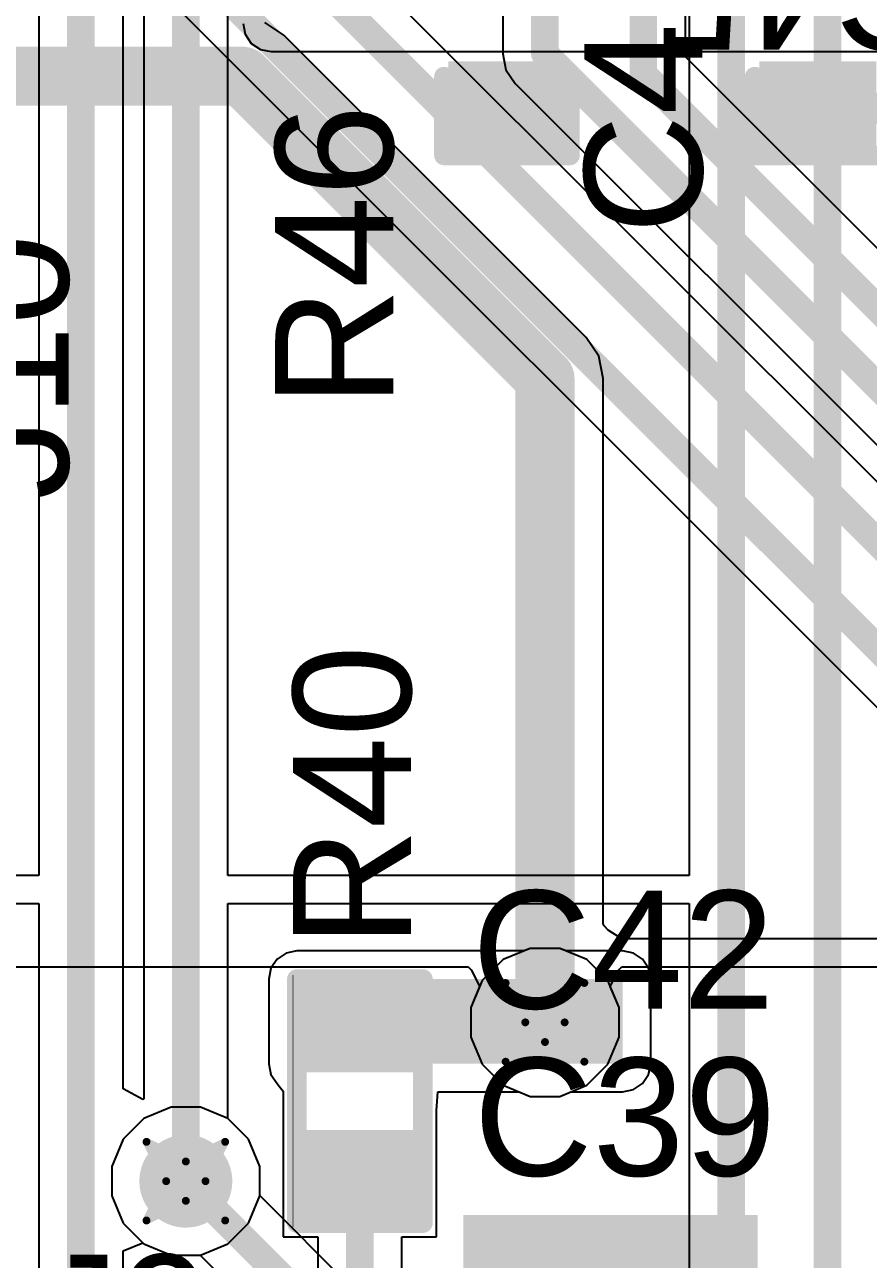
# Model space of a CAD drawing. Header units: inches. Extents: x -3 to 488, y -11 to 93.
# Drawn here: x 60.8 to 66.24, y 8.14 to 16.11 of the extents above; entities that cross this region are included whole.
import ezdxf

# ---------------------------------------------------------------- set-up
doc = ezdxf.new("R2010")
doc.units = ezdxf.units.IN
for name, color, linetype in [('Bottom Layer', 5, 'Continuous'), ('Drill Drawing', 1, 'Continuous'), ('Layer 1', 16, 'Continuous'), ('Layer 2', 76, 'Continuous'), ('Top Layer', 1, 'Continuous'), ('Top Overlay', 2, 'Continuous'), ('Top Paste', 8, 'Continuous'), ('Top Solder', 216, 'Continuous'), ('Via Holes', 16, 'Continuous')]:
    doc.layers.add(name, color=color, linetype=linetype)
doc.styles.add('Arial', font='', dxfattribs={"height": 0.2})
doc.styles.get('Arial').set_extended_font_data('Arial')

msp = doc.modelspace()

# ---------------------------------------------------------------- hatches: boundary and pattern name
at = {"layer": 'Bottom Layer'}
h = msp.add_hatch(color=5, dxfattribs=at)
edge = h.paths.add_edge_path()
edge.add_arc((64.1578, 9.6717), 0.3, 0, 360)
h = msp.add_hatch(color=5, dxfattribs=at)
edge = h.paths.add_edge_path()
edge.add_arc((61.8404, 8.6466), 0.3, 0, 360)
at = {"layer": 'Layer 1'}
h = msp.add_hatch(color=16, dxfattribs=at)
edge = h.paths.add_edge_path()
edge.add_arc((64.1578, 9.6717), 0.3, 0, 360)
h = msp.add_hatch(color=16, dxfattribs=at)
edge = h.paths.add_edge_path()
edge.add_arc((61.8404, 8.6466), 0.3, 0, 360)
at = {"layer": 'Layer 2'}
h = msp.add_hatch(color=76, dxfattribs=at)
edge = h.paths.add_edge_path()
edge.add_arc((64.1578, 9.6717), 0.3, 0, 360)
h = msp.add_hatch(color=76, dxfattribs=at)
edge = h.paths.add_edge_path()
edge.add_arc((61.8404, 8.6466), 0.3, 0, 360)
at = {"layer": 'Top Layer'}
for points in [[(64.2301, 15.3569), (63.5951, 15.3569), (63.5951, 15.8141), (64.2301, 15.8141)], [(66.2351, 15.3569), (65.6001, 15.3569), (65.6001, 15.8141), (66.2351, 15.8141)], [(62.5569, 9.405), (64.659, 9.405), (64.659, 9.9511), (62.5569, 9.9511)], [(62.6458, 9.8622), (63.2808, 9.8622), (63.2808, 9.405), (62.6458, 9.405)], [(62.6458, 8.9224), (63.2808, 8.9224), (63.2808, 8.4652), (62.6458, 8.4652)], [(63.6803, 8.378), (65.4803, 8.378), (65.4803, 6.978), (63.6803, 6.978)]]:
    msp.add_hatch(color=1, dxfattribs=at).paths.add_polyline_path(points)
h = msp.add_hatch(color=1, dxfattribs=at)
edge = h.paths.add_edge_path()
edge.add_arc((64.1578, 9.6717), 0.3, 0, 360)
h = msp.add_hatch(color=1, dxfattribs=at)
edge = h.paths.add_edge_path()
edge.add_arc((61.8404, 8.6466), 0.3, 0, 360)
at = {"layer": 'Top Paste'}
for points in [[(64.2301, 15.3569), (63.5951, 15.3569), (63.5951, 15.8141), (64.2301, 15.8141)], [(66.2351, 15.3569), (65.6001, 15.3569), (65.6001, 15.8141), (66.2351, 15.8141)], [(62.6458, 9.8622), (63.2808, 9.8622), (63.2808, 9.405), (62.6458, 9.405)], [(62.6458, 8.9224), (63.2808, 8.9224), (63.2808, 8.4652), (62.6458, 8.4652)], [(63.6803, 8.378), (65.4803, 8.378), (65.4803, 6.978), (63.6803, 6.978)]]:
    msp.add_hatch(color=8, dxfattribs=at).paths.add_polyline_path(points)
at = {"layer": 'Top Solder'}
for points in [[(64.2901, 15.2969), (63.5351, 15.2969), (63.5351, 15.8741), (64.2901, 15.8741)], [(66.2951, 15.2969), (65.5401, 15.2969), (65.5401, 15.8741), (66.2951, 15.8741)], [(62.5908, 9.9172), (63.3358, 9.9172), (63.3358, 9.35), (62.5908, 9.35)], [(62.5908, 8.9774), (63.3358, 8.9774), (63.3358, 8.4102), (62.5908, 8.4102)], [(63.6303, 8.428), (65.5303, 8.428), (65.5303, 6.928), (63.6303, 6.928)]]:
    msp.add_hatch(color=216, dxfattribs=at).paths.add_polyline_path(points)
at = {"layer": 'Via Holes'}
h = msp.add_hatch(color=7, dxfattribs=at)
edge = h.paths.add_edge_path()
edge.add_arc((64.1578, 9.6717), 0.15, 0, 360)
h = msp.add_hatch(color=7, dxfattribs=at)
edge = h.paths.add_edge_path()
edge.add_arc((61.8404, 8.6466), 0.15, 0, 360)

# ---------------------------------------------------------------- linework, layer by layer
at = {"layer": 'Bottom Layer'}
for p, q in [((62.4724, 16.0444), (62.3505, 16.1258)), ((64.4233, 14.0934), (62.4724, 16.0444)), ((64.5047, 13.9716), (64.4233, 14.0934)), ((64.5333, 13.8279), (64.5047, 13.9716)), ((64.5333, 10.3078), (64.5333, 13.8279)), ((64.5396, 10.2952), (64.5333, 10.3078)), ((64.5658, 10.2659), (64.5396, 10.2952)), ((64.6539, 10.2105), (64.5658, 10.2659)), ((68.1374, 10.2105), (64.6539, 10.2105)), ((58.339, 10.0292), (63.6617, 10.0292)), ((63.6617, 10.0292), (63.6842, 10.0077)), ((63.6842, 10.0077), (63.7361, 9.9022)), ((64.5795, 9.9022), (64.6313, 10.0077)), ((64.6313, 10.0077), (64.6539, 10.0292)), ((64.6539, 10.0292), (68.3603, 10.0292)), ((63.7361, 9.9022), (63.68, 9.7668)), ((64.6356, 9.7668), (64.5795, 9.9022)), ((63.68, 9.7668), (63.68, 9.5767)), ((64.6356, 9.5767), (64.6356, 9.7668)), ((63.68, 9.5767), (63.7527, 9.4011)), ((64.5628, 9.4011), (64.6356, 9.5767)), ((63.7527, 9.4011), (63.8871, 9.2667)), ((64.4284, 9.2667), (64.5628, 9.4011)), ((63.8871, 9.2667), (64.0627, 9.1939)), ((64.2528, 9.1939), (64.4284, 9.2667)), ((64.0627, 9.1939), (64.2528, 9.1939)), ((61.7454, 9.1244), (61.5698, 9.0516)), ((61.9355, 9.1244), (61.7454, 9.1244)), ((62.1111, 9.0516), (61.9355, 9.1244)), ((61.5698, 9.0516), (61.4354, 8.9172)), ((62.2455, 8.9172), (62.1111, 9.0516)), ((61.4354, 8.9172), (61.3626, 8.7416)), ((62.3182, 8.7416), (62.2455, 8.9172)), ((61.3626, 8.7416), (61.3626, 8.5515)), ((62.3182, 8.5515), (62.3182, 8.7416)), ((61.3626, 8.5515), (61.4354, 8.3759)), ((62.2455, 8.3759), (62.3182, 8.5515)), ((61.4354, 8.3759), (61.5698, 8.2415)), ((62.1111, 8.2415), (62.2455, 8.3759)), ((61.5698, 8.2415), (61.7454, 8.1688)), ((61.9355, 8.1688), (62.1111, 8.2415)), ((61.7454, 8.1688), (61.9355, 8.1688))]:
    msp.add_line(p, q, dxfattribs=at)
for points in [[(58.3898, 15.7789, 0.381, 0.381, 0), (62.2068, 15.7789, 0.381, 0.381, 0)], [(62.2068, 15.7789, 0.381, 0.381, 0), (64.1578, 13.8279, 0.381, 0.381, 0)], [(64.1578, 9.6717, 0.381, 0.381, 0), (64.1578, 13.8279, 0.381, 0.381, 0)]]:
    msp.add_lwpolyline(points, format="xyseb", dxfattribs=at)
for points in [[(62.1116, 15.7789, 0.1905, 0.1905, 1), (62.3021, 15.7789, 0.1905, 0.1905, 1)], [(62.1116, 15.7789, 0.1905, 0.1905, 1), (62.3021, 15.7789, 0.1905, 0.1905, 1)], [(64.0625, 13.8279, 0.1905, 0.1905, 1), (64.253, 13.8279, 0.1905, 0.1905, 1)], [(64.0625, 13.8279, 0.1905, 0.1905, 1), (64.253, 13.8279, 0.1905, 0.1905, 1)], [(64.0625, 9.6717, 0.1905, 0.1905, 1), (64.253, 9.6717, 0.1905, 0.1905, 1)]]:
    msp.add_lwpolyline(points, format="xyseb", close=True, dxfattribs=at)
at = {"layer": 'Drill Drawing'}
for points in [[(63.9038, 9.9257, 0.0508, 0.0508, 0), (64.1578, 9.7987, 0.0508, 0.0508, 0)], [(63.9038, 9.9257, 0.0508, 0.0508, 0), (64.0308, 9.6717, 0.0508, 0.0508, 0)], [(64.1578, 9.7987, 0.0508, 0.0508, 0), (64.4118, 9.9257, 0.0508, 0.0508, 0)], [(64.2848, 9.6717, 0.0508, 0.0508, 0), (64.4118, 9.9257, 0.0508, 0.0508, 0)], [(63.9038, 9.4177, 0.0508, 0.0508, 0), (64.0308, 9.6717, 0.0508, 0.0508, 0)], [(64.2848, 9.6717, 0.0508, 0.0508, 0), (64.4118, 9.4177, 0.0508, 0.0508, 0)], [(63.9038, 9.4177, 0.0508, 0.0508, 0), (64.1578, 9.5447, 0.0508, 0.0508, 0)], [(64.1578, 9.5447, 0.0508, 0.0508, 0), (64.4118, 9.4177, 0.0508, 0.0508, 0)], [(61.5864, 8.9006, 0.0508, 0.0508, 0), (61.8404, 8.7736, 0.0508, 0.0508, 0)], [(61.5864, 8.9006, 0.0508, 0.0508, 0), (61.7134, 8.6466, 0.0508, 0.0508, 0)], [(61.8404, 8.7736, 0.0508, 0.0508, 0), (62.0944, 8.9006, 0.0508, 0.0508, 0)], [(61.9674, 8.6466, 0.0508, 0.0508, 0), (62.0944, 8.9006, 0.0508, 0.0508, 0)], [(61.5864, 8.3926, 0.0508, 0.0508, 0), (61.7134, 8.6466, 0.0508, 0.0508, 0)], [(61.9674, 8.6466, 0.0508, 0.0508, 0), (62.0944, 8.3926, 0.0508, 0.0508, 0)], [(61.5864, 8.3926, 0.0508, 0.0508, 0), (61.8404, 8.5196, 0.0508, 0.0508, 0)], [(61.8404, 8.5196, 0.0508, 0.0508, 0), (62.0944, 8.3926, 0.0508, 0.0508, 0)]]:
    msp.add_lwpolyline(points, format="xyseb", dxfattribs=at)
for points in [[(63.8911, 9.9257, 0.0254, 0.0254, 1), (63.9165, 9.9257, 0.0254, 0.0254, 1)], [(63.8911, 9.9257, 0.0254, 0.0254, 1), (63.9165, 9.9257, 0.0254, 0.0254, 1)], [(64.3991, 9.9257, 0.0254, 0.0254, 1), (64.4245, 9.9257, 0.0254, 0.0254, 1)], [(64.3991, 9.9257, 0.0254, 0.0254, 1), (64.4245, 9.9257, 0.0254, 0.0254, 1)], [(64.1451, 9.7987, 0.0254, 0.0254, 1), (64.1705, 9.7987, 0.0254, 0.0254, 1)], [(64.1451, 9.7987, 0.0254, 0.0254, 1), (64.1705, 9.7987, 0.0254, 0.0254, 1)], [(64.0181, 9.6717, 0.0254, 0.0254, 1), (64.0435, 9.6717, 0.0254, 0.0254, 1)], [(64.0181, 9.6717, 0.0254, 0.0254, 1), (64.0435, 9.6717, 0.0254, 0.0254, 1)], [(64.2721, 9.6717, 0.0254, 0.0254, 1), (64.2975, 9.6717, 0.0254, 0.0254, 1)], [(64.2721, 9.6717, 0.0254, 0.0254, 1), (64.2975, 9.6717, 0.0254, 0.0254, 1)], [(64.1451, 9.5447, 0.0254, 0.0254, 1), (64.1705, 9.5447, 0.0254, 0.0254, 1)], [(64.1451, 9.5447, 0.0254, 0.0254, 1), (64.1705, 9.5447, 0.0254, 0.0254, 1)], [(63.8911, 9.4177, 0.0254, 0.0254, 1), (63.9165, 9.4177, 0.0254, 0.0254, 1)], [(63.8911, 9.4177, 0.0254, 0.0254, 1), (63.9165, 9.4177, 0.0254, 0.0254, 1)], [(64.3991, 9.4177, 0.0254, 0.0254, 1), (64.4245, 9.4177, 0.0254, 0.0254, 1)], [(64.3991, 9.4177, 0.0254, 0.0254, 1), (64.4245, 9.4177, 0.0254, 0.0254, 1)], [(61.5737, 8.9006, 0.0254, 0.0254, 1), (61.5991, 8.9006, 0.0254, 0.0254, 1)], [(61.5737, 8.9006, 0.0254, 0.0254, 1), (61.5991, 8.9006, 0.0254, 0.0254, 1)], [(62.0817, 8.9006, 0.0254, 0.0254, 1), (62.1071, 8.9006, 0.0254, 0.0254, 1)], [(62.0817, 8.9006, 0.0254, 0.0254, 1), (62.1071, 8.9006, 0.0254, 0.0254, 1)], [(61.8277, 8.7736, 0.0254, 0.0254, 1), (61.8531, 8.7736, 0.0254, 0.0254, 1)], [(61.8277, 8.7736, 0.0254, 0.0254, 1), (61.8531, 8.7736, 0.0254, 0.0254, 1)], [(61.7007, 8.6466, 0.0254, 0.0254, 1), (61.7261, 8.6466, 0.0254, 0.0254, 1)], [(61.7007, 8.6466, 0.0254, 0.0254, 1), (61.7261, 8.6466, 0.0254, 0.0254, 1)], [(61.9547, 8.6466, 0.0254, 0.0254, 1), (61.9801, 8.6466, 0.0254, 0.0254, 1)], [(61.9547, 8.6466, 0.0254, 0.0254, 1), (61.9801, 8.6466, 0.0254, 0.0254, 1)], [(61.8277, 8.5196, 0.0254, 0.0254, 1), (61.8531, 8.5196, 0.0254, 0.0254, 1)], [(61.8277, 8.5196, 0.0254, 0.0254, 1), (61.8531, 8.5196, 0.0254, 0.0254, 1)], [(61.5737, 8.3926, 0.0254, 0.0254, 1), (61.5991, 8.3926, 0.0254, 0.0254, 1)], [(61.5737, 8.3926, 0.0254, 0.0254, 1), (61.5991, 8.3926, 0.0254, 0.0254, 1)], [(62.0817, 8.3926, 0.0254, 0.0254, 1), (62.1071, 8.3926, 0.0254, 0.0254, 1)], [(62.0817, 8.3926, 0.0254, 0.0254, 1), (62.1071, 8.3926, 0.0254, 0.0254, 1)]]:
    msp.add_lwpolyline(points, format="xyseb", close=True, dxfattribs=at)
at = {"layer": 'Layer 1'}
for p, q in [((57.4263, 20.5787), (68.5667, 9.4383)), ((72.7421, 6.7178), (60.5509, 18.909)), ((63.8851, 17.9567), (63.8851, 15.9241)), ((65.064, 15.9046), (65.064, 17.5167)), ((63.8851, 15.9241), (63.9058, 15.82)), ((67.7888, 13.1798), (65.064, 15.9046)), ((63.9058, 15.82), (63.9648, 15.7318)), ((63.9648, 15.7318), (71.0165, 8.6801)), ((64.0627, 10.1495), (63.8871, 10.0768)), ((64.2528, 10.1495), (64.0627, 10.1495)), ((64.4284, 10.0768), (64.2528, 10.1495)), ((63.8871, 10.0768), (63.7527, 9.9424)), ((64.5628, 9.9424), (64.4284, 10.0768)), ((63.7527, 9.9424), (63.68, 9.7668)), ((64.6356, 9.7668), (64.5628, 9.9424)), ((63.68, 9.7668), (63.68, 9.5767)), ((64.6356, 9.5767), (64.6356, 9.7668)), ((63.68, 9.5767), (63.7527, 9.4011)), ((64.5628, 9.4011), (64.6356, 9.5767)), ((63.7527, 9.4011), (63.8871, 9.2667)), ((64.4284, 9.2667), (64.5628, 9.4011)), ((63.8871, 9.2667), (64.0627, 9.1939)), ((64.2528, 9.1939), (64.4284, 9.2667)), ((64.0627, 9.1939), (64.2528, 9.1939)), ((61.7454, 9.1244), (61.5698, 9.0516)), ((61.9355, 9.1244), (61.7454, 9.1244)), ((62.1111, 9.0516), (61.9355, 9.1244)), ((61.5698, 9.0516), (61.4354, 8.9172)), ((62.2455, 8.9172), (62.1111, 9.0516)), ((61.4354, 8.9172), (61.3626, 8.7416)), ((62.3182, 8.7416), (62.2455, 8.9172)), ((61.3626, 8.7416), (61.3626, 8.5515)), ((62.3182, 8.5533), (62.3182, 8.7416)), ((61.3626, 8.5515), (61.4354, 8.3759)), ((65.7483, 5.1233), (62.3182, 8.5533)), ((61.4354, 8.3759), (61.5698, 8.2415)), ((61.5698, 8.2415), (61.7454, 8.1688)), ((61.7454, 8.1688), (61.9337, 8.1688)), ((61.9337, 8.1688), (65.4433, 4.6591))]:
    msp.add_line(p, q, dxfattribs=at)
for points in [[(57.6186, 20.771, 0.1778, 0.1778, 0), (72.6548, 5.7347, 0.1778, 0.1778, 0)], [(60.2789, 18.7964, 0.1778, 0.1778, 0), (72.6294, 6.4459, 0.1778, 0.1778, 0)], [(64.1571, 15.9241, 0.1778, 0.1778, 0), (64.1571, 18.3563, 0.1778, 0.1778, 0)], [(64.7921, 15.792, 0.1778, 0.1778, 0), (64.7921, 17.8845, 0.1778, 0.1778, 0)], [(64.1571, 15.9241, 0.1778, 0.1778, 0), (71.2088, 8.8724, 0.1778, 0.1778, 0)], [(64.7921, 15.792, 0.1778, 0.1778, 0), (71.3257, 9.2583, 0.1778, 0.1778, 0)], [(61.8404, 8.6466, 0.1778, 0.1778, 0), (65.6356, 4.8514, 0.1778, 0.1778, 0)]]:
    msp.add_lwpolyline(points, format="xyseb", dxfattribs=at)
for points in [[(64.1126, 15.9241, 0.0889, 0.0889, 1), (64.2015, 15.9241, 0.0889, 0.0889, 1)], [(64.1126, 15.9241, 0.0889, 0.0889, 1), (64.2015, 15.9241, 0.0889, 0.0889, 1)], [(64.7476, 15.792, 0.0889, 0.0889, 1), (64.8365, 15.792, 0.0889, 0.0889, 1)], [(64.7476, 15.792, 0.0889, 0.0889, 1), (64.8365, 15.792, 0.0889, 0.0889, 1)], [(61.796, 8.6466, 0.0889, 0.0889, 1), (61.8849, 8.6466, 0.0889, 0.0889, 1)]]:
    msp.add_lwpolyline(points, format="xyseb", close=True, dxfattribs=at)
at = {"layer": 'Layer 2'}
for p, q in [((60.8914, 25.3702), (60.8914, 10.6206)), ((61.4352, 9.2426), (61.4352, 25.3702)), ((61.5685, 24.7127), (61.5685, 9.1789)), ((62.1124, 10.6206), (62.1124, 24.6001)), ((65.0876, 17.3777), (65.0876, 10.6206)), ((60.8914, 10.6206), (60.0331, 10.6206)), ((65.0876, 10.6206), (62.1124, 10.6206)), ((60.0331, 10.4393), (60.8914, 10.4393)), ((60.8914, 10.4393), (60.8914, 3.4803)), ((62.1124, 9.0504), (62.1124, 10.4393)), ((62.1124, 10.4393), (65.0876, 10.4393)), ((65.0876, 10.4393), (65.0876, 1.072)), ((61.5622, 9.1747), (61.4352, 9.2426)), ((61.5685, 9.1789), (61.5622, 9.1747)), ((62.2455, 8.9172), (62.1124, 9.0504)), ((62.3182, 8.7416), (62.2455, 8.9172)), ((62.3182, 8.5515), (62.3182, 8.7416)), ((62.2455, 8.3759), (62.3182, 8.5515)), ((62.1111, 8.2415), (62.2455, 8.3759)), ((61.4352, 8.1965), (61.5622, 8.2491)), ((61.5622, 8.2491), (61.5698, 8.2415)), ((61.5698, 8.2415), (61.7454, 8.1688)), ((61.9355, 8.1688), (62.1111, 8.2415)), ((61.4352, 3.5929), (61.4352, 8.1965)), ((61.7454, 8.1688), (61.9355, 8.1688))]:
    msp.add_line(p, q, dxfattribs=at)
for points in [[(61.1633, 3.4803, 0.1778, 0.1778, 0), (61.1633, 25.774, 0.1778, 0.1778, 0)], [(65.3595, 0.6682, 0.1778, 0.1778, 0), (65.3595, 25.4201, 0.1778, 0.1778, 0)], [(61.8404, 8.6466, 0.1778, 0.1778, 0), (61.8404, 24.7127, 0.1778, 0.1778, 0)], [(65.9811, 2.2822, 0.1778, 0.1778, 0), (65.9811, 21.3967, 0.1778, 0.1778, 0)]]:
    msp.add_lwpolyline(points, format="xyseb", dxfattribs=at)
msp.add_lwpolyline([(61.796, 8.6466, 0.0889, 0.0889, 1), (61.8849, 8.6466, 0.0889, 0.0889, 1)], format="xyseb", close=True, dxfattribs=at)
at = {"layer": 'Top Layer'}
for p, q in [((62.2099, 16.1189), (62.2237, 16.0496)), ((62.2237, 16.0496), (62.263, 15.9908)), ((62.263, 15.9908), (62.3218, 15.9515)), ((62.3218, 15.9515), (62.3912, 15.9377)), ((62.3912, 15.9377), (67.2986, 15.9377)), ((62.5569, 10.1324), (62.4875, 10.1186)), ((64.0214, 10.1324), (62.5569, 10.1324)), ((64.0627, 10.1495), (64.0214, 10.1324)), ((64.2528, 10.1495), (64.0627, 10.1495)), ((64.2941, 10.1324), (64.2528, 10.1495)), ((64.659, 10.1324), (64.2941, 10.1324)), ((64.7284, 10.1186), (64.659, 10.1324)), ((62.4287, 10.0793), (62.3894, 10.0205)), ((62.4875, 10.1186), (62.4287, 10.0793)), ((64.7872, 10.0793), (64.7284, 10.1186)), ((64.8265, 10.0205), (64.7872, 10.0793)), ((62.3894, 10.0205), (62.3756, 9.9511)), ((64.8403, 9.9511), (64.8265, 10.0205)), ((62.3756, 9.9511), (62.3756, 9.405)), ((64.8403, 9.405), (64.8403, 9.9511)), ((62.3756, 9.405), (62.3894, 9.3356)), ((64.8265, 9.3356), (64.8403, 9.405)), ((62.3894, 9.3356), (62.4287, 9.2768)), ((64.7872, 9.2768), (64.8265, 9.3356)), ((62.4287, 9.2768), (62.4427, 9.2591)), ((62.4427, 9.2591), (62.468, 9.2272)), ((64.7284, 9.2375), (64.7872, 9.2768)), ((62.468, 9.2272), (62.468, 9.2272)), ((62.468, 9.2272), (62.468, 9.1002)), ((63.4586, 9.1002), (63.467, 9.2237)), ((63.467, 9.2237), (63.9908, 9.2237)), ((63.9908, 9.2237), (64.0627, 9.1939)), ((64.0627, 9.1939), (64.2528, 9.1939)), ((64.2528, 9.1939), (64.3248, 9.2237)), ((64.3248, 9.2237), (64.659, 9.2237)), ((64.659, 9.2237), (64.7284, 9.2375)), ((61.7454, 9.1244), (61.5698, 9.0516)), ((61.9355, 9.1244), (61.7454, 9.1244)), ((62.1111, 9.0516), (61.9355, 9.1244)), ((62.468, 9.1002), (62.468, 9.1002)), ((62.468, 9.1002), (62.468, 8.2874)), ((63.4586, 9.0967), (63.4586, 9.1002)), ((63.4586, 8.2874), (63.4586, 9.0967)), ((61.5698, 9.0516), (61.4354, 8.9172)), ((62.2455, 8.9172), (62.1111, 9.0516)), ((61.4354, 8.9172), (61.3626, 8.7416)), ((62.3182, 8.7416), (62.2455, 8.9172)), ((61.3626, 8.7416), (61.3626, 8.5515)), ((62.3182, 8.5515), (62.3182, 8.7416)), ((61.3626, 8.5515), (61.4354, 8.3759)), ((62.2455, 8.3759), (62.3182, 8.5515)), ((61.4354, 8.3759), (61.5698, 8.2415)), ((62.1111, 8.2415), (62.2455, 8.3759)), ((61.5698, 8.2415), (61.7454, 8.1688)), ((61.9355, 8.1688), (62.1111, 8.2415)), ((62.468, 8.2874), (62.6913, 8.2874)), ((62.6913, 8.2874), (62.6913, 6.5565)), ((63.2352, 6.6692), (63.2352, 8.2874)), ((63.2352, 8.2874), (63.4586, 8.2874)), ((61.7454, 8.1688), (61.9355, 8.1688))]:
    msp.add_line(p, q, dxfattribs=at)
for points in [[(65.9176, 15.5855, 0.2032, 0.2032, 0), (65.9326, 15.5706, 0.2032, 0.2032, 0)], [(65.9326, 15.5706, 0.2032, 0.2032, 0), (66.6913, 15.5706, 0.2032, 0.2032, 0)], [(62.9633, 9.6336, 0.1778, 0.1778, 0), (63.0014, 9.6717, 0.1778, 0.1778, 0)], [(63.0014, 9.6717, 0.1778, 0.1778, 0), (64.1578, 9.6717, 0.1778, 0.1778, 0)], [(62.9633, 6.5565, 0.1778, 0.1778, 0), (62.9633, 8.6938, 0.1778, 0.1778, 0)]]:
    msp.add_lwpolyline(points, format="xyseb", dxfattribs=at)
for points in [[(65.8668, 15.5855, 0.1016, 0.1016, 1), (65.9684, 15.5855, 0.1016, 0.1016, 1)], [(65.8818, 15.5706, 0.1016, 0.1016, 1), (65.9834, 15.5706, 0.1016, 0.1016, 1)], [(65.8818, 15.5706, 0.1016, 0.1016, 1), (65.9834, 15.5706, 0.1016, 0.1016, 1)], [(62.9569, 9.6717, 0.0889, 0.0889, 1), (63.0458, 9.6717, 0.0889, 0.0889, 1)], [(62.9569, 9.6717, 0.0889, 0.0889, 1), (63.0458, 9.6717, 0.0889, 0.0889, 1)], [(64.1133, 9.6717, 0.0889, 0.0889, 1), (64.2022, 9.6717, 0.0889, 0.0889, 1)], [(62.9188, 9.6336, 0.0889, 0.0889, 1), (63.0077, 9.6336, 0.0889, 0.0889, 1)], [(62.9188, 8.6938, 0.0889, 0.0889, 1), (63.0077, 8.6938, 0.0889, 0.0889, 1)]]:
    msp.add_lwpolyline(points, format="xyseb", close=True, dxfattribs=at)
at = {"layer": 'Top Overlay'}
for points in [[(63.5062, 15.268, 0.127, 0.127, 0), (63.5062, 15.776, 0.127, 0.127, 0)], [(64.319, 15.268, 0.127, 0.127, 0), (64.319, 15.776, 0.127, 0.127, 0)], [(65.5112, 15.268, 0.127, 0.127, 0), (65.5112, 15.776, 0.127, 0.127, 0)], [(63.5062, 15.268, 0.127, 0.127, 0), (64.319, 15.268, 0.127, 0.127, 0)], [(65.5112, 15.268, 0.127, 0.127, 0), (66.324, 15.268, 0.127, 0.127, 0)], [(62.5569, 9.9511, 0.127, 0.127, 0), (63.3697, 9.9511, 0.127, 0.127, 0)], [(62.5569, 8.3763, 0.127, 0.127, 0), (62.5569, 9.9511, 0.127, 0.127, 0)], [(62.5315, 8.3509, 0.00323, 0.00323, 0), (62.5315, 9.9765, 0.00323, 0.00323, 0)], [(63.3697, 8.3763, 0.127, 0.127, 0), (63.3697, 9.9511, 0.127, 0.127, 0)], [(62.5569, 8.3763, 0.127, 0.127, 0), (63.3697, 8.3763, 0.127, 0.127, 0)]]:
    msp.add_lwpolyline(points, format="xyseb", dxfattribs=at)
for points in [[(63.4745, 15.776, 0.0635, 0.0635, 1), (63.538, 15.776, 0.0635, 0.0635, 1)], [(64.2873, 15.776, 0.0635, 0.0635, 1), (64.3508, 15.776, 0.0635, 0.0635, 1)], [(65.4795, 15.776, 0.0635, 0.0635, 1), (65.543, 15.776, 0.0635, 0.0635, 1)], [(63.4745, 15.268, 0.0635, 0.0635, 1), (63.538, 15.268, 0.0635, 0.0635, 1)], [(63.4745, 15.268, 0.0635, 0.0635, 1), (63.538, 15.268, 0.0635, 0.0635, 1)], [(64.2873, 15.268, 0.0635, 0.0635, 1), (64.3508, 15.268, 0.0635, 0.0635, 1)], [(64.2873, 15.268, 0.0635, 0.0635, 1), (64.3508, 15.268, 0.0635, 0.0635, 1)], [(65.4795, 15.268, 0.0635, 0.0635, 1), (65.543, 15.268, 0.0635, 0.0635, 1)], [(65.4795, 15.268, 0.0635, 0.0635, 1), (65.543, 15.268, 0.0635, 0.0635, 1)], [(62.5251, 9.9511, 0.0635, 0.0635, 1), (62.5886, 9.9511, 0.0635, 0.0635, 1)], [(62.5251, 9.9511, 0.0635, 0.0635, 1), (62.5886, 9.9511, 0.0635, 0.0635, 1)], [(62.5307, 9.9765, 0.00161, 0.00161, 1), (62.5323, 9.9765, 0.00161, 0.00161, 1)], [(63.3379, 9.9511, 0.0635, 0.0635, 1), (63.4014, 9.9511, 0.0635, 0.0635, 1)], [(63.3379, 9.9511, 0.0635, 0.0635, 1), (63.4014, 9.9511, 0.0635, 0.0635, 1)], [(62.5251, 8.3763, 0.0635, 0.0635, 1), (62.5886, 8.3763, 0.0635, 0.0635, 1)], [(62.5251, 8.3763, 0.0635, 0.0635, 1), (62.5886, 8.3763, 0.0635, 0.0635, 1)], [(63.3379, 8.3763, 0.0635, 0.0635, 1), (63.4014, 8.3763, 0.0635, 0.0635, 1)], [(63.3379, 8.3763, 0.0635, 0.0635, 1), (63.4014, 8.3763, 0.0635, 0.0635, 1)], [(62.5307, 8.3509, 0.00161, 0.00161, 1), (62.5323, 8.3509, 0.00161, 0.00161, 1)]]:
    msp.add_lwpolyline(points, format="xyseb", close=True, dxfattribs=at)

# ---------------------------------------------------------------- texts
at = {"layer": 'Top Overlay', "style": 'Arial'}
for s, rotation, p in [('C46', 90, (65.1729, 14.7604)), ('C45', 180, (66.7949, 16.7113)), ('R46', 90, (63.1787, 13.6431)), ('J10', 90, (61.0835, 13.0462)), ('R40', 90, (63.2933, 10.1546))]:
    msp.add_text(s, height=0.762, rotation=rotation, dxfattribs=at).set_placement(p)
for s, p in [('C42', (63.6867, 9.7607)), ('C39', (63.6968, 8.6813)), ('J9', (60.8807, 7.4112))]:
    msp.add_text(s, height=0.762, dxfattribs=at).set_placement(p)

doc.saveas('drawing.dxf')
